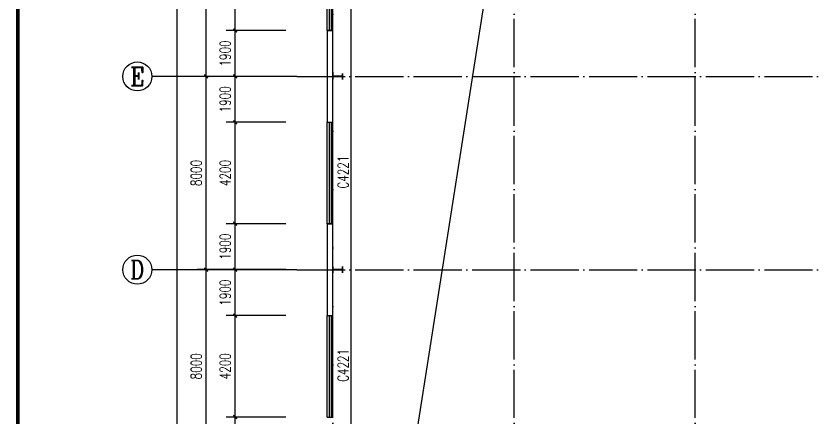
# Model space of a CAD drawing. Extents: x 14586673 to 15379323, y -344170 to -118775.
# Drawn here: x 14772598 to 14805680, y -286320 to -269718 of the extents above; entities that cross this region are included whole.
import ezdxf
from ezdxf.enums import TextEntityAlignment as Align

# ---------------------------------------------------------------- set-up
doc = ezdxf.new("R2010")
doc.units = 0
doc.header["$LTSCALE"] = 1000
doc.header["$MEASUREMENT"] = 0
doc.linetypes.add('DASH', pattern=[0.35, 0.25, -0.1])
doc.linetypes.add('DOTE', pattern=[2.42, 2, -0.2, 0.02, -0.2])
for name, color, linetype in [('AXIS', 3, 'Continuous'), ('AXIS_TEXT', 7, 'Continuous'), ('COLUMN', 2, 'Continuous'), ('DOTE', 1, 'DOTE'), ('PUB_DIM', 3, 'Continuous'), ('TK', 4, 'Continuous'), ('WALL-PARAPET', 6, 'Continuous'), ('WINDOW', 4, 'Continuous'), ('WINDOW_TEXT', 7, 'Continuous')]:
    doc.layers.add(name, color=color, linetype=linetype)
doc.styles.add('_TCH_AXIS', font='COMPLEX', dxfattribs={"bigfont": 'GBCBIG'})
doc.styles.add('_TCH_DIM_T3', font='SIMPLEX', dxfattribs={"width": 0.705882, "bigfont": 'GBCBIG'})
doc.styles.add('_TCH_WINDOW', font='SIMPLEX', dxfattribs={"height": 3.5, "bigfont": 'GBCBIG'})
doc.styles.add('COMPLEX', font='COMPLEX')
doc.dimstyles.new('_TCH_ARCH&&150', dxfattribs={"dimtxt": 446.25, "dimasz": 150, "dimexe": 375, "dimexo": 450, "dimgap": 189.375, "dimtad": 1, "dimdec": 0, "dimzin": 0, "dimdsep": 46, "dimtxsty": '_TCH_DIM_T3', "dimblk": 'ARCHTICK', "dimcen": 0.09, "dimclrt": 7, "dimazin": 2, "dimtfac": 1, "dimtdec": 0, "dimtix": 1, "dimtmove": 2, "dimatfit": 3, "dimfxl": 0, "dimtolj": 1, "dimtzin": 0, "dimarcsym": 0})

# ---------------------------------------------------------------- blocks, each defined once
blk = doc.blocks.new('A$C797E1D2B')
at = {"layer": 'COLUMN'}
h = blk.add_hatch(color=256, dxfattribs=at)
h.paths.add_polyline_path([(125, 400), (250, 400), (250, 388), (130, 388), (130, 200), (125, 200)])
h.paths.add_polyline_path([(0, 400), (125, 400), (125, 200), (120, 200), (120, 388), (0, 388)])
h.paths.add_polyline_path([(0, 12), (120, 12), (120, 200), (125, 200), (125, 0), (0, 0)])
h.paths.add_polyline_path([(125, 200), (130, 200), (130, 12), (250, 12), (250, 0), (125, 0)])
blk.add_lwpolyline([(250, 0), (250, 12), (130, 12), (130, 388), (250, 388), (250, 400), (0, 400), (0, 388), (120, 388), (120, 12), (0, 12), (0, 0)], close=True, dxfattribs=at)
blk = doc.blocks.new('GeYuanFrame_70717211', base_point=(20.09, 4.53))
at = {"layer": 'TK', "const_width": 1}
blk.add_lwpolyline([(45.09, 588.53), (1061.09, 588.53), (1061.09, 14.53), (45.09, 14.53)], close=True, dxfattribs=at)
blk = doc.blocks.new('$TCHSYS$WIN2D')
for p, q in [((-0.5, 0.5), (0.5, 0.5)), ((-0.5, 0.5), (-0.5, -0.5)), ((0.5, 0.5), (0.5, -0.5)), ((0.5, 0.1667), (-0.5, 0.1667)), ((0.5, -0.1667), (-0.5, -0.1667)), ((-0.5, -0.5), (0.5, -0.5))]:
    blk.add_line(p, q)
blk = doc.blocks.new('_AXISO')
blk.add_circle((0, 0), 0.5)
at = {"layer": 'AXIS_TEXT', "style": 'COMPLEX', "width": 1.041667}
blk.add_attdef('A', text='', height=0.56, dxfattribs=at).set_placement((-0.25, -0.28), (0.25, -0.28), align=Align.FIT)
blk = doc.blocks.new('_ArchTick')
at = {"color": 0, "linetype": 'ByBlock', "const_width": 0.4}
blk.add_lwpolyline([(-0.5, -0.5), (0.5, 0.5)], dxfattribs=at)
blk = doc.blocks.new('*D145')
at = {"layer": 'AXIS', "color": 0, "lineweight": -2}
for p, q in [((14783773, -207980), (14778898, -207980)), ((14779273, -304460), (14779273, -207980)), ((14783773, -304460), (14778898, -304460))]:
    blk.add_line(p, q, dxfattribs=at)
at = {"layer": 'Defpoints', "color": 0}
for p in [(14779273, -207980), (14784223, -207980), (14784223, -304460)]:
    blk.add_point(p, dxfattribs=at)
at = {"layer": 'AXIS', "color": 0, "lineweight": -2, "xscale": 150, "yscale": 150, "zscale": 150}
for p, rotation in [((14779273, -207980), 90), ((14779273, -304460), 270)]:
    blk.add_blockref('_ArchTick', p, dxfattribs=dict(at, rotation=rotation))
at = {"layer": 'AXIS', "color": 7, "insert": (14778860, -256220), "char_height": 446.2, "attachment_point": 5, "rotation": 90, "style": '_TCH_DIM_T3'}
blk.add_mtext('\\A1;96480', dxfattribs=at)
blk = doc.blocks.new('*D149')
at = {"layer": 'AXIS', "color": 0, "lineweight": -2}
for p, q in [((14783773, -280220), (14780098, -280220)), ((14780473, -288220), (14780473, -280220)), ((14783773, -288220), (14780098, -288220))]:
    blk.add_line(p, q, dxfattribs=at)
at = {"layer": 'Defpoints', "color": 0}
for p in [(14780473, -280220), (14784223, -280220), (14784223, -288220)]:
    blk.add_point(p, dxfattribs=at)
at = {"layer": 'AXIS', "color": 0, "lineweight": -2, "xscale": 150, "yscale": 150, "zscale": 150}
for p, rotation in [((14780473, -280220), 90), ((14780473, -288220), 270)]:
    blk.add_blockref('_ArchTick', p, dxfattribs=dict(at, rotation=rotation))
at = {"layer": 'AXIS', "color": 7, "insert": (14780060, -284220), "char_height": 446.2, "attachment_point": 5, "rotation": 90, "style": '_TCH_DIM_T3'}
blk.add_mtext('\\A1;8000', dxfattribs=at)
blk = doc.blocks.new('*D150')
at = {"layer": 'AXIS', "color": 0, "lineweight": -2}
for p, q in [((14783773, -272220), (14780098, -272220)), ((14780473, -280220), (14780473, -272220)), ((14783773, -280220), (14780098, -280220))]:
    blk.add_line(p, q, dxfattribs=at)
at = {"layer": 'Defpoints', "color": 0}
for p in [(14780473, -272220), (14784223, -272220), (14784223, -280220)]:
    blk.add_point(p, dxfattribs=at)
at = {"layer": 'AXIS', "color": 0, "lineweight": -2, "xscale": 150, "yscale": 150, "zscale": 150}
for p, rotation in [((14780473, -272220), 90), ((14780473, -280220), 270)]:
    blk.add_blockref('_ArchTick', p, dxfattribs=dict(at, rotation=rotation))
at = {"layer": 'AXIS', "color": 7, "insert": (14780060, -276220), "char_height": 446.2, "attachment_point": 5, "rotation": 90, "style": '_TCH_DIM_T3'}
blk.add_mtext('\\A1;8000', dxfattribs=at)
blk = doc.blocks.new('*D151')
at = {"layer": 'AXIS', "color": 0, "lineweight": -2}
for p, q in [((14783773, -264220), (14780098, -264220)), ((14780473, -272220), (14780473, -264220)), ((14783773, -272220), (14780098, -272220))]:
    blk.add_line(p, q, dxfattribs=at)
at = {"layer": 'Defpoints', "color": 0}
for p in [(14780473, -264220), (14784223, -264220), (14784223, -272220)]:
    blk.add_point(p, dxfattribs=at)
at = {"layer": 'AXIS', "color": 0, "lineweight": -2, "xscale": 150, "yscale": 150, "zscale": 150}
for p, rotation in [((14780473, -264220), 90), ((14780473, -272220), 270)]:
    blk.add_blockref('_ArchTick', p, dxfattribs=dict(at, rotation=rotation))
at = {"layer": 'AXIS', "color": 7, "insert": (14780060, -268220), "char_height": 446.2, "attachment_point": 5, "rotation": 90, "style": '_TCH_DIM_T3'}
blk.add_mtext('\\A1;8000', dxfattribs=at)
blk = doc.blocks.new('*D467')
at = {"layer": 'Defpoints', "color": 0}
for p in [(14781673, -286320), (14784223, -286320), (14784223, -288220)]:
    blk.add_point(p, dxfattribs=at)
at = {"layer": 'PUB_DIM', "color": 0, "lineweight": -2}
for p, q in [((14783773, -286320), (14781298, -286320)), ((14781673, -288220), (14781673, -286320)), ((14783773, -288220), (14781298, -288220))]:
    blk.add_line(p, q, dxfattribs=at)
at = {"layer": 'PUB_DIM', "color": 0, "lineweight": -2, "xscale": 150, "yscale": 150, "zscale": 150}
for p, rotation in [((14781673, -286320), 90), ((14781673, -288220), 270)]:
    blk.add_blockref('_ArchTick', p, dxfattribs=dict(at, rotation=rotation))
at = {"layer": 'PUB_DIM', "color": 7, "insert": (14781260, -287270), "char_height": 446.2, "attachment_point": 5, "rotation": 90, "style": '_TCH_DIM_T3'}
blk.add_mtext('\\A1;1900', dxfattribs=at)
blk = doc.blocks.new('*D468')
at = {"layer": 'Defpoints', "color": 0}
for p in [(14781673, -282120), (14784223, -282120), (14784223, -286320)]:
    blk.add_point(p, dxfattribs=at)
at = {"layer": 'PUB_DIM', "color": 0, "lineweight": -2}
for p, q in [((14783773, -282120), (14781298, -282120)), ((14781673, -286320), (14781673, -282120)), ((14783773, -286320), (14781298, -286320))]:
    blk.add_line(p, q, dxfattribs=at)
at = {"layer": 'PUB_DIM', "color": 0, "lineweight": -2, "xscale": 150, "yscale": 150, "zscale": 150}
for p, rotation in [((14781673, -282120), 90), ((14781673, -286320), 270)]:
    blk.add_blockref('_ArchTick', p, dxfattribs=dict(at, rotation=rotation))
at = {"layer": 'PUB_DIM', "color": 7, "insert": (14781260, -284220), "char_height": 446.2, "attachment_point": 5, "rotation": 90, "style": '_TCH_DIM_T3'}
blk.add_mtext('\\A1;4200', dxfattribs=at)
blk = doc.blocks.new('*D469')
at = {"layer": 'Defpoints', "color": 0}
for p in [(14781673, -280220), (14784223, -280220), (14784223, -282120)]:
    blk.add_point(p, dxfattribs=at)
at = {"layer": 'PUB_DIM', "color": 0, "lineweight": -2}
for p, q in [((14783773, -280220), (14781298, -280220)), ((14781673, -282120), (14781673, -280220)), ((14783773, -282120), (14781298, -282120))]:
    blk.add_line(p, q, dxfattribs=at)
at = {"layer": 'PUB_DIM', "color": 0, "lineweight": -2, "xscale": 150, "yscale": 150, "zscale": 150}
for p, rotation in [((14781673, -280220), 90), ((14781673, -282120), 270)]:
    blk.add_blockref('_ArchTick', p, dxfattribs=dict(at, rotation=rotation))
at = {"layer": 'PUB_DIM', "color": 7, "insert": (14781260, -281170), "char_height": 446.2, "attachment_point": 5, "rotation": 90, "style": '_TCH_DIM_T3'}
blk.add_mtext('\\A1;1900', dxfattribs=at)
blk = doc.blocks.new('*D470')
at = {"layer": 'Defpoints', "color": 0}
for p in [(14781673, -278320), (14784223, -278320), (14784223, -280220)]:
    blk.add_point(p, dxfattribs=at)
at = {"layer": 'PUB_DIM', "color": 0, "lineweight": -2}
for p, q in [((14783773, -278320), (14781298, -278320)), ((14781673, -280220), (14781673, -278320)), ((14783773, -280220), (14781298, -280220))]:
    blk.add_line(p, q, dxfattribs=at)
at = {"layer": 'PUB_DIM', "color": 0, "lineweight": -2, "xscale": 150, "yscale": 150, "zscale": 150}
for p, rotation in [((14781673, -278320), 90), ((14781673, -280220), 270)]:
    blk.add_blockref('_ArchTick', p, dxfattribs=dict(at, rotation=rotation))
at = {"layer": 'PUB_DIM', "color": 7, "insert": (14781260, -279270), "char_height": 446.2, "attachment_point": 5, "rotation": 90, "style": '_TCH_DIM_T3'}
blk.add_mtext('\\A1;1900', dxfattribs=at)
blk = doc.blocks.new('*D471')
at = {"layer": 'Defpoints', "color": 0}
for p in [(14781673, -274120), (14784223, -274120), (14784223, -278320)]:
    blk.add_point(p, dxfattribs=at)
at = {"layer": 'PUB_DIM', "color": 0, "lineweight": -2}
for p, q in [((14783773, -274120), (14781298, -274120)), ((14781673, -278320), (14781673, -274120)), ((14783773, -278320), (14781298, -278320))]:
    blk.add_line(p, q, dxfattribs=at)
at = {"layer": 'PUB_DIM', "color": 0, "lineweight": -2, "xscale": 150, "yscale": 150, "zscale": 150}
for p, rotation in [((14781673, -274120), 90), ((14781673, -278320), 270)]:
    blk.add_blockref('_ArchTick', p, dxfattribs=dict(at, rotation=rotation))
at = {"layer": 'PUB_DIM', "color": 7, "insert": (14781260, -276220), "char_height": 446.2, "attachment_point": 5, "rotation": 90, "style": '_TCH_DIM_T3'}
blk.add_mtext('\\A1;4200', dxfattribs=at)
blk = doc.blocks.new('*D472')
at = {"layer": 'Defpoints', "color": 0}
for p in [(14781673, -272220), (14784223, -272220), (14784223, -274120)]:
    blk.add_point(p, dxfattribs=at)
at = {"layer": 'PUB_DIM', "color": 0, "lineweight": -2}
for p, q in [((14783773, -272220), (14781298, -272220)), ((14781673, -274120), (14781673, -272220)), ((14783773, -274120), (14781298, -274120))]:
    blk.add_line(p, q, dxfattribs=at)
at = {"layer": 'PUB_DIM', "color": 0, "lineweight": -2, "xscale": 150, "yscale": 150, "zscale": 150}
for p, rotation in [((14781673, -272220), 90), ((14781673, -274120), 270)]:
    blk.add_blockref('_ArchTick', p, dxfattribs=dict(at, rotation=rotation))
at = {"layer": 'PUB_DIM', "color": 7, "insert": (14781260, -273170), "char_height": 446.2, "attachment_point": 5, "rotation": 90, "style": '_TCH_DIM_T3'}
blk.add_mtext('\\A1;1900', dxfattribs=at)
blk = doc.blocks.new('*D473')
at = {"layer": 'Defpoints', "color": 0}
for p in [(14781673, -270320), (14784223, -270320), (14784223, -272220)]:
    blk.add_point(p, dxfattribs=at)
at = {"layer": 'PUB_DIM', "color": 0, "lineweight": -2}
for p, q in [((14783773, -270320), (14781298, -270320)), ((14781673, -272220), (14781673, -270320)), ((14783773, -272220), (14781298, -272220))]:
    blk.add_line(p, q, dxfattribs=at)
at = {"layer": 'PUB_DIM', "color": 0, "lineweight": -2, "xscale": 150, "yscale": 150, "zscale": 150}
for p, rotation in [((14781673, -270320), 90), ((14781673, -272220), 270)]:
    blk.add_blockref('_ArchTick', p, dxfattribs=dict(at, rotation=rotation))
at = {"layer": 'PUB_DIM', "color": 7, "insert": (14781260, -271270), "char_height": 446.2, "attachment_point": 5, "rotation": 90, "style": '_TCH_DIM_T3'}
blk.add_mtext('\\A1;1900', dxfattribs=at)
blk = doc.blocks.new('*D474')
at = {"layer": 'Defpoints', "color": 0}
for p in [(14781673, -266120), (14784223, -266120), (14784223, -270320)]:
    blk.add_point(p, dxfattribs=at)
at = {"layer": 'PUB_DIM', "color": 0, "lineweight": -2}
for p, q in [((14783773, -266120), (14781298, -266120)), ((14781673, -270320), (14781673, -266120)), ((14783773, -270320), (14781298, -270320))]:
    blk.add_line(p, q, dxfattribs=at)
at = {"layer": 'PUB_DIM', "color": 0, "lineweight": -2, "xscale": 150, "yscale": 150, "zscale": 150}
for p, rotation in [((14781673, -266120), 90), ((14781673, -270320), 270)]:
    blk.add_blockref('_ArchTick', p, dxfattribs=dict(at, rotation=rotation))
at = {"layer": 'PUB_DIM', "color": 7, "insert": (14781260, -268220), "char_height": 446.2, "attachment_point": 5, "rotation": 90, "style": '_TCH_DIM_T3'}
blk.add_mtext('\\A1;4200', dxfattribs=at)

msp = doc.modelspace()

# ---------------------------------------------------------------- linework, layer by layer
at = {"linetype": 'DASH', "ltscale": 5, "const_width": 50}
msp.add_lwpolyline([(14786472.6, -304220.3), (14786472.6, -208220.3)], dxfattribs=at)
at = {"ltscale": 0.5}
msp.add_lwpolyline([(14844972.6, -208220.3), (14799022.6, -224220.3), (14786472.6, -304220.3)], dxfattribs=at)
at = {"layer": 'AXIS'}
for p, q in [((14784222.6, -272220.3), (14778222.6, -272220.3)), ((14784222.6, -280220.3), (14778222.6, -280220.3))]:
    msp.add_line(p, q, dxfattribs=at)
at = {"layer": 'DOTE'}
for p, q in [((14785722.6, -305720.3), (14785722.6, -206720.3)), ((14793222.6, -305720.3), (14793222.6, -206720.3)), ((14800722.6, -305720.3), (14800722.6, -206720.3)), ((14784222.6, -272220.3), (14847222.6, -272220.3)), ((14784222.6, -280220.3), (14847222.6, -280220.3))]:
    msp.add_line(p, q, dxfattribs=at)
at = {"layer": 'WALL-PARAPET'}
for p, q in [((14785482.6, -270320.3), (14785482.6, -274120.3)), ((14785722.6, -270320.3), (14785482.6, -270320.3)), ((14785722.6, -274120.3), (14785722.6, -270320.3)), ((14785482.6, -274120.3), (14785722.6, -274120.3)), ((14785482.6, -278320.3), (14785482.6, -282120.3)), ((14785722.6, -278320.3), (14785482.6, -278320.3)), ((14785722.6, -282120.3), (14785722.6, -278320.3)), ((14785482.6, -282120.3), (14785722.6, -282120.3))]:
    msp.add_line(p, q, dxfattribs=at)

# ---------------------------------------------------------------- block references
at = {"xscale": 150, "yscale": 150, "zscale": 150, "rotation": 270}
msp.add_blockref('GeYuanFrame_70717211', (14771172.6, -181520.3), dxfattribs=at)
at = {"rotation": 270}
for p in [(14785722.6, -272095.3), (14785722.6, -280095.3)]:
    msp.add_blockref('A$C797E1D2B', p, dxfattribs=at)
at = {"layer": 'AXIS'}
ref = msp.add_blockref('_AXISO', (14777622.6, -272220.3), dxfattribs=dict(at, xscale=1200, yscale=1200, zscale=1200))
ref.add_attrib('A', 'E', dxfattribs={"layer": 'AXIS_TEXT', "ltscale": 0.5, "height": 763.6, "style": '_TCH_AXIS'}).set_placement((14777331.7, -272602.2), (14777913.5, -272602.2), align=Align.FIT)
ref = msp.add_blockref('_AXISO', (14777622.6, -280220.3), dxfattribs=dict(at, xscale=1200, yscale=1200, zscale=1200))
ref.add_attrib('A', 'D', dxfattribs={"layer": 'AXIS_TEXT', "ltscale": 0.5, "height": 746.2, "style": '_TCH_AXIS'}).set_placement((14777320.6, -280593.4), (14777924.6, -280593.4), align=Align.FIT)
at = {"layer": 'WINDOW'}
ref = msp.add_blockref('$TCHSYS$WIN2D', (14785602.6, -268220.3), dxfattribs=dict(at, xscale=-4200, yscale=-240, zscale=-4200, rotation=270))
ref.add_attrib('A', 'C4221', (14786365.5, -268865.3), dxfattribs={"layer": 'WINDOW_TEXT', "ltscale": 0.5, "height": 446.25, "rotation": 90, "style": '_TCH_WINDOW', "width": 0.705882})
ref = msp.add_blockref('$TCHSYS$WIN2D', (14785602.6, -276220.3), dxfattribs=dict(at, xscale=-4200, yscale=-240, zscale=-4200, rotation=270))
ref.add_attrib('A', 'C4221', (14786365.5, -276865.3), dxfattribs={"layer": 'WINDOW_TEXT', "ltscale": 0.5, "height": 446.25, "rotation": 90, "style": '_TCH_WINDOW', "width": 0.705882})
ref = msp.add_blockref('$TCHSYS$WIN2D', (14785602.6, -284220.3), dxfattribs=dict(at, xscale=-4200, yscale=-240, zscale=-4200, rotation=270))
ref.add_attrib('A', 'C4221', (14786365.5, -284865.3), dxfattribs={"layer": 'WINDOW_TEXT', "ltscale": 0.5, "height": 446.25, "rotation": 90, "style": '_TCH_WINDOW', "width": 0.705882})

# ---------------------------------------------------------------- dimensions: what is measured, and where the dimension line sits
at = {"layer": 'AXIS'}
for p1, p2, distance, text, picture, middle in [((14784222.6, -304460.3), (14784222.6, -207980.3), 4950, '96480', '*D145', (14778860.1, -256220.3)), ((14784222.6, -272220.3), (14784222.6, -264220.3), 3750, '8000', '*D151', (14780060.1, -268220.3)), ((14784222.6, -280220.3), (14784222.6, -272220.3), 3750, '8000', '*D150', (14780060.1, -276220.3)), ((14784222.6, -288220.3), (14784222.6, -280220.3), 3750, '8000', '*D149', (14780060.1, -284220.3))]:
    dim = msp.add_aligned_dim(p1=p1, p2=p2, distance=distance, text=text, dimstyle='_TCH_ARCH&&150', dxfattribs=at)
    dim.commit()
    dim.dimension.update_dxf_attribs({"geometry": picture, "text_midpoint": middle})
at = {"layer": 'PUB_DIM'}
for p1, p2, text, picture, middle in [((14784222.6, -270320.3), (14784222.6, -266120.3), '4200', '*D474', (14781260.1, -268220.3)), ((14784222.6, -272220.3), (14784222.6, -270320.3), '1900', '*D473', (14781260.1, -271270.3)), ((14784222.6, -274120.3), (14784222.6, -272220.3), '1900', '*D472', (14781260.1, -273170.3)), ((14784222.6, -278320.3), (14784222.6, -274120.3), '4200', '*D471', (14781260.1, -276220.3)), ((14784222.6, -280220.3), (14784222.6, -278320.3), '1900', '*D470', (14781260.1, -279270.3)), ((14784222.6, -282120.3), (14784222.6, -280220.3), '1900', '*D469', (14781260.1, -281170.3)), ((14784222.6, -286320.3), (14784222.6, -282120.3), '4200', '*D468', (14781260.1, -284220.3)), ((14784222.6, -288220.3), (14784222.6, -286320.3), '1900', '*D467', (14781260.1, -287270.3))]:
    dim = msp.add_aligned_dim(p1=p1, p2=p2, distance=2550, text=text, dimstyle='_TCH_ARCH&&150', dxfattribs=at)
    dim.commit()
    dim.dimension.update_dxf_attribs({"geometry": picture, "text_midpoint": middle})

doc.saveas('drawing.dxf')
